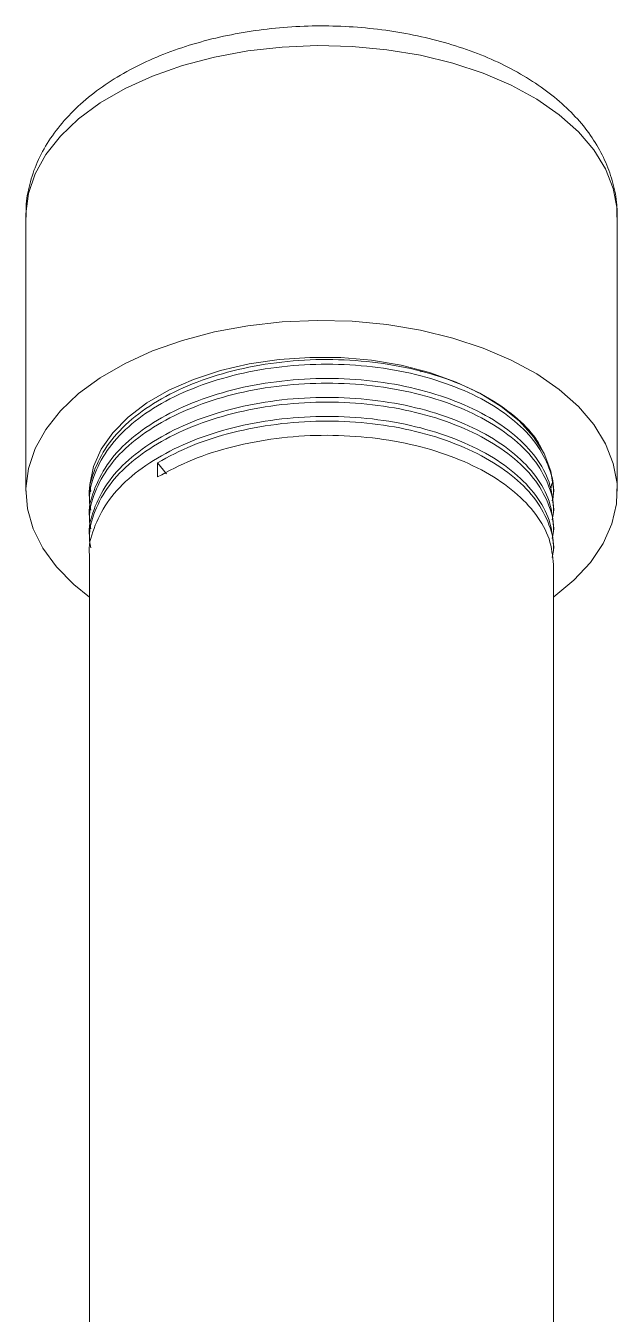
# Model space of a CAD drawing. Header units: millimetres. Extents: x 11948 to 22858, y 1146 to 11361.
# Drawn here: x 18288.4 to 18334.7, y 10368.2 to 10469.1 of the extents above; entities that cross this region are included whole.
import ezdxf

# ---------------------------------------------------------------- set-up
doc = ezdxf.new("R2010")
doc.units = ezdxf.units.MM
doc.linetypes.add('SLD-Solid', pattern=[0])

msp = doc.modelspace()

# ---------------------------------------------------------------- linework, layer by layer
at = {"linetype": 'SLD-Solid', "lineweight": 0}
for p, q in [((18288.36, 10454.19), (18288.36, 10432.66)), ((18334.72, 10432.66), (18334.72, 10454.19)), ((18319.51, 10442.09), (18319.29, 10442.01)), ((18298.68, 10433.77), (18298.68, 10434.89)), ((18298.68, 10434.89), (18299.38, 10434.02)), ((18329.59, 10433.26), (18329.48, 10432.71)), ((18293.35, 10432.1), (18293.35, 10431.73)), ((18293.38, 10433.07), (18293.45, 10432.67)), ((18329.72, 10432.47), (18329.72, 10432.66)), ((18329.72, 10430.99), (18329.72, 10431.36)), ((18293.35, 10430.62), (18293.35, 10430.25)), ((18293.35, 10429.13), (18293.35, 10428.76)), ((18329.72, 10429.51), (18329.72, 10429.88)), ((18329.72, 10428.02), (18329.72, 10428.39)), ((18293.35, 10427.65), (18293.35, 8038.62)), ((18329.72, 8038.62), (18329.72, 10426.91))]:
    msp.add_line(p, q, dxfattribs=at)
at = {"linetype": 'SLD-Solid', "lineweight": 0, "flags": 128}
for points in [[(18334.72, 10454.19), (18334.7, 10454.78), (18334.41, 10456.36), (18333.81, 10457.91), (18332.89, 10459.4), (18331.67, 10460.82), (18330.17, 10462.15), (18328.41, 10463.36), (18326.41, 10464.45), (18324.2, 10465.4), (18321.82, 10466.18), (18319.29, 10466.8), (18316.65, 10467.24), (18313.94, 10467.5), (18311.19, 10467.57), (18308.45, 10467.45), (18305.76, 10467.15), (18303.14, 10466.66), (18300.65, 10466), (18298.3, 10465.17), (18296.14, 10464.19), (18294.2, 10463.07), (18292.5, 10461.83), (18291.07, 10460.47), (18289.93, 10459.03), (18289.09, 10457.52), (18288.56, 10455.97), (18288.36, 10454.39), (18288.36, 10454.19)], [(18293.35, 10424.36), (18292.12, 10425.35), (18290.76, 10426.73), (18289.69, 10428.19), (18288.93, 10429.71), (18288.48, 10431.27), (18288.36, 10432.86), (18288.56, 10434.44), (18289.09, 10436), (18289.93, 10437.5), (18291.07, 10438.95), (18292.5, 10440.3), (18294.2, 10441.55), (18296.14, 10442.67), (18298.3, 10443.65), (18300.65, 10444.47), (18303.14, 10445.13), (18305.76, 10445.62), (18308.45, 10445.92), (18311.19, 10446.04), (18313.94, 10445.97), (18316.65, 10445.71), (18319.29, 10445.27), (18321.82, 10444.65), (18324.2, 10443.87), (18326.41, 10442.93), (18328.41, 10441.84), (18330.17, 10440.62), (18331.67, 10439.29), (18332.89, 10437.87), (18333.81, 10436.38), (18334.41, 10434.83), (18334.7, 10433.25), (18334.66, 10431.67), (18334.29, 10430.1), (18333.61, 10428.56), (18332.61, 10427.08), (18331.32, 10425.68), (18329.75, 10424.38), (18329.72, 10424.36)], [(18329.69, 10432.12), (18329.72, 10432.83), (18329.51, 10434.23), (18328.99, 10435.6), (18328.15, 10436.92), (18327.02, 10438.16), (18325.62, 10439.3), (18323.96, 10440.33), (18322.08, 10441.21), (18320.01, 10441.95), (18317.79, 10442.52), (18315.46, 10442.91), (18313.05, 10443.12), (18310.63, 10443.14), (18308.21, 10442.98), (18305.86, 10442.63), (18303.61, 10442.11), (18301.5, 10441.41), (18299.57, 10440.56), (18297.85, 10439.57), (18296.38, 10438.45), (18295.17, 10437.24), (18294.26, 10435.94), (18293.66, 10434.58), (18293.38, 10433.19), (18293.35, 10432.66)]]:
    msp.add_lwpolyline(points, dxfattribs=at)
at = {"linetype": 'SLD-Solid', "lineweight": 0}
for points, knots in [([(18334.68, 10454.11), (18334.69, 10454.37), (18334.72, 10455.19), (18334.47, 10456.58), (18333.95, 10458.22), (18333.14, 10459.8), (18332.09, 10461.3), (18330.77, 10462.72), (18329.2, 10464.03), (18327.4, 10465.22), (18325.4, 10466.28), (18323.22, 10467.18), (18320.89, 10467.92), (18318.46, 10468.48), (18315.95, 10468.87), (18313.39, 10469.09), (18310.81, 10469.13), (18308.23, 10468.99), (18305.7, 10468.67), (18303.23, 10468.18), (18300.85, 10467.52), (18298.59, 10466.69), (18296.49, 10465.68), (18294.55, 10464.52), (18292.82, 10463.19), (18291.34, 10461.72), (18290.13, 10460.13), (18289.21, 10458.45), (18288.63, 10456.71), (18288.35, 10455.25), (18288.38, 10454.39), (18288.39, 10454.11)], [0, 0, 0, 0, 0.014805, 0.047408, 0.07999, 0.112992, 0.146775, 0.18152, 0.217194, 0.253569, 0.290334, 0.327209, 0.364019, 0.400718, 0.437312, 0.473831, 0.510315, 0.546811, 0.58335, 0.619983, 0.656758, 0.693719, 0.730893, 0.768277, 0.805771, 0.843092, 0.879864, 0.915694, 0.950377, 0.983995, 1, 1, 1, 1]), ([(18329.06, 10435.42), (18328.84, 10435.88), (18328.32, 10436.98), (18326.74, 10438.57), (18324.48, 10440.13), (18321.7, 10441.4), (18318.54, 10442.33), (18315.11, 10442.88), (18311.54, 10443.04), (18307.97, 10442.79), (18304.54, 10442.14), (18301.37, 10441.12), (18298.6, 10439.76), (18296.33, 10438.11), (18294.61, 10436.23), (18293.65, 10434.22), (18293.24, 10432.79), (18293.36, 10432.11), (18293.36, 10432.1)], [0, 0, 0, 0, 0.048056, 0.115437, 0.183797, 0.252152, 0.319537, 0.387735, 0.4562, 0.523699, 0.591686, 0.660205, 0.727932, 0.795658, 0.864177, 0.932166, 0.999663, 1, 1, 1, 1]), ([(18329.62, 10431.91), (18329.66, 10432.09), (18329.84, 10432.95), (18329.45, 10434.49), (18328.45, 10436.42), (18326.75, 10438.2), (18324.48, 10439.76), (18321.7, 10441.02), (18318.54, 10441.96), (18315.11, 10442.51), (18311.54, 10442.67), (18307.97, 10442.42), (18304.54, 10441.77), (18301.37, 10440.75), (18298.6, 10439.39), (18296.32, 10437.74), (18294.62, 10435.87), (18293.62, 10433.84), (18293.24, 10432.25), (18293.41, 10431.37), (18293.45, 10431.18)], [0, 0, 0, 0, 0.01677, 0.077612, 0.138218, 0.198098, 0.258847, 0.319593, 0.379476, 0.440082, 0.500924, 0.560909, 0.621327, 0.682218, 0.742405, 0.802591, 0.863482, 0.923902, 0.983885, 1, 1, 1, 1]), ([(18329.72, 10431.36), (18329.65, 10432.03), (18329.52, 10433.38), (18328.43, 10435.31), (18326.75, 10437.09), (18324.48, 10438.65), (18321.7, 10439.91), (18318.54, 10440.84), (18315.11, 10441.4), (18311.54, 10441.55), (18307.97, 10441.3), (18304.54, 10440.66), (18301.37, 10439.63), (18298.6, 10438.27), (18296.33, 10436.63), (18294.61, 10434.75), (18293.65, 10432.72), (18293.24, 10431.33), (18293.36, 10430.62), (18293.36, 10430.62)], [0, 0, 0, 0, 0.062605, 0.125271, 0.187187, 0.250001, 0.312812, 0.374732, 0.437398, 0.500309, 0.562333, 0.624806, 0.687767, 0.750001, 0.812233, 0.875194, 0.937668, 0.999691, 1, 1, 1, 1]), ([(18329.62, 10430.42), (18329.66, 10430.61), (18329.84, 10431.47), (18329.45, 10433.01), (18328.45, 10434.94), (18326.75, 10436.72), (18324.48, 10438.27), (18321.7, 10439.54), (18318.54, 10440.47), (18315.11, 10441.03), (18311.54, 10441.18), (18307.97, 10440.93), (18304.54, 10440.29), (18301.37, 10439.26), (18298.6, 10437.9), (18296.32, 10436.26), (18294.62, 10434.38), (18293.62, 10432.35), (18293.24, 10430.76), (18293.41, 10429.89), (18293.45, 10429.7)], [0, 0, 0, 0, 0.01677, 0.077612, 0.138218, 0.198098, 0.258847, 0.319593, 0.379476, 0.440082, 0.500924, 0.560909, 0.621327, 0.682218, 0.742405, 0.802591, 0.863482, 0.923902, 0.983885, 1, 1, 1, 1]), ([(18329.72, 10429.88), (18329.65, 10430.55), (18329.52, 10431.89), (18328.43, 10433.83), (18326.75, 10435.61), (18324.48, 10437.16), (18321.7, 10438.43), (18318.54, 10439.36), (18315.11, 10439.91), (18311.54, 10440.07), (18307.97, 10439.82), (18304.54, 10439.17), (18301.37, 10438.15), (18298.6, 10436.79), (18296.33, 10435.14), (18294.61, 10433.27), (18293.65, 10431.24), (18293.24, 10429.84), (18293.36, 10429.14), (18293.36, 10429.13)], [0, 0, 0, 0, 0.062605, 0.125271, 0.187187, 0.250001, 0.312812, 0.374732, 0.437398, 0.500309, 0.562333, 0.624806, 0.687767, 0.750001, 0.812233, 0.875194, 0.937668, 0.999691, 1, 1, 1, 1]), ([(18329.62, 10428.94), (18329.66, 10429.12), (18329.84, 10429.98), (18329.45, 10431.52), (18328.45, 10433.45), (18326.75, 10435.23), (18324.48, 10436.79), (18321.7, 10438.06), (18318.54, 10438.99), (18315.11, 10439.54), (18311.54, 10439.7), (18307.97, 10439.45), (18304.54, 10438.8), (18301.37, 10437.78), (18298.6, 10436.42), (18296.32, 10434.77), (18294.62, 10432.9), (18293.62, 10430.87), (18293.24, 10429.28), (18293.41, 10428.4), (18293.45, 10428.21)], [0, 0, 0, 0, 0.01677, 0.077612, 0.138218, 0.198098, 0.258847, 0.319593, 0.379476, 0.440082, 0.500924, 0.560909, 0.621327, 0.682218, 0.742405, 0.802591, 0.863482, 0.923902, 0.983885, 1, 1, 1, 1]), ([(18329.72, 10428.39), (18329.65, 10429.06), (18329.52, 10430.41), (18328.43, 10432.34), (18326.75, 10434.12), (18324.48, 10435.68), (18321.7, 10436.94), (18318.54, 10437.87), (18315.11, 10438.43), (18311.54, 10438.58), (18307.97, 10438.33), (18304.54, 10437.69), (18301.37, 10436.66), (18298.6, 10435.3), (18296.33, 10433.66), (18294.61, 10431.78), (18293.65, 10429.75), (18293.24, 10428.36), (18293.36, 10427.65), (18293.36, 10427.65)], [0, 0, 0, 0, 0.062605, 0.125271, 0.187187, 0.250002, 0.312813, 0.374732, 0.437398, 0.500309, 0.562333, 0.624806, 0.687767, 0.750001, 0.812233, 0.875194, 0.937668, 0.999691, 1, 1, 1, 1]), ([(18329.62, 10427.46), (18329.66, 10427.64), (18329.84, 10428.5), (18329.45, 10430.04), (18328.45, 10431.97), (18326.75, 10433.75), (18324.48, 10435.3), (18321.7, 10436.57), (18318.54, 10437.5), (18315.11, 10438.06), (18311.54, 10438.21), (18307.97, 10437.96), (18304.54, 10437.31), (18301.35, 10436.31), (18299.57, 10435.36), (18298.68, 10434.89)], [0, 0, 0, 0, 0.022588, 0.104541, 0.186176, 0.266832, 0.34866, 0.430482, 0.511144, 0.592778, 0.674731, 0.755529, 0.836911, 0.918929, 1, 1, 1, 1]), ([(18329.72, 10426.91), (18329.65, 10427.58), (18329.52, 10428.93), (18328.43, 10430.86), (18326.75, 10432.64), (18324.48, 10434.19), (18321.7, 10435.46), (18318.54, 10436.39), (18315.11, 10436.94), (18311.54, 10437.1), (18307.97, 10436.85), (18304.54, 10436.2), (18301.35, 10435.19), (18299.57, 10434.24), (18298.68, 10433.77)], [0, 0, 0, 0, 0.083473, 0.167028, 0.249582, 0.333335, 0.417083, 0.499642, 0.583197, 0.667078, 0.749777, 0.833074, 0.917021, 1, 1, 1, 1]), ([(18293.44, 10432.6), (18293.4, 10432.71), (18293.34, 10432.87), (18293.37, 10433.03), (18293.38, 10433.07)], [0, 0, 0, 0, 0.698061, 1, 1, 1, 1])]:
    msp.add_open_spline(points, degree=3, knots=knots, dxfattribs=at)

doc.saveas('drawing.dxf')
